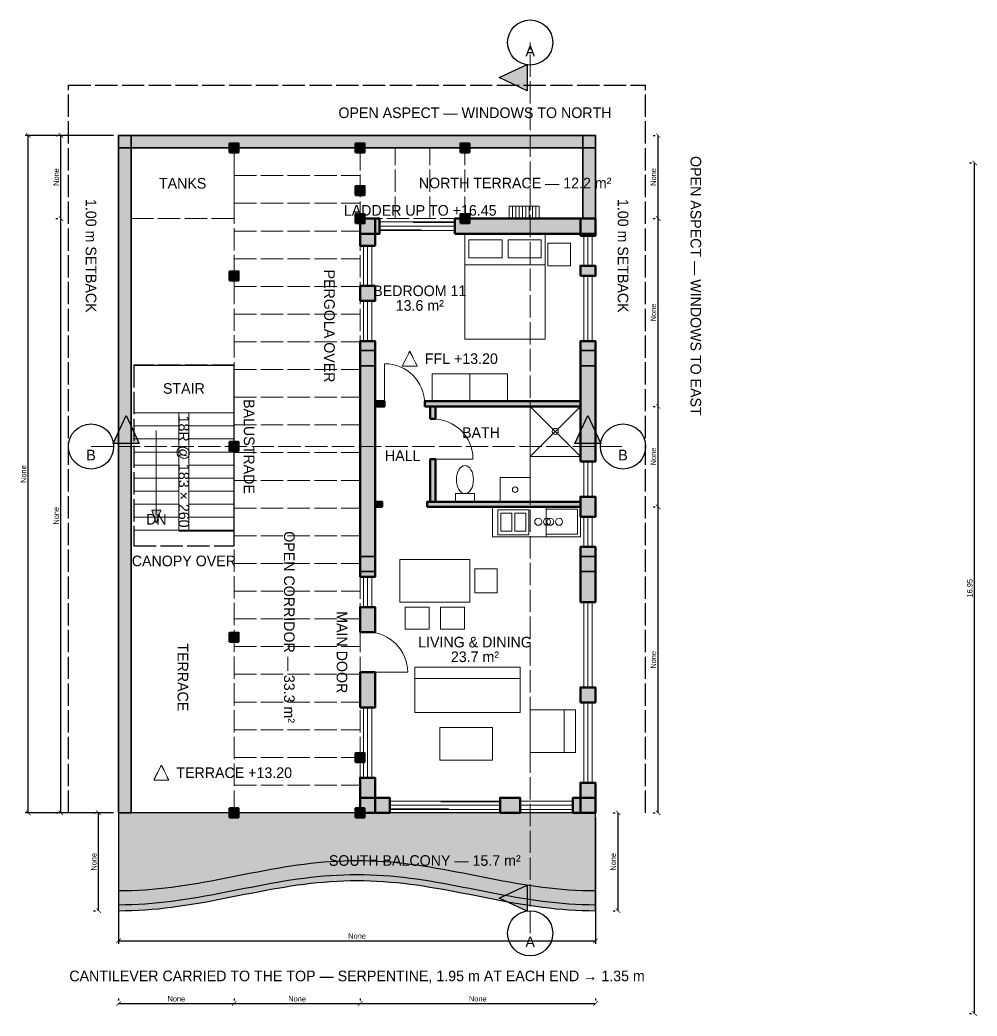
# Model space of a CAD drawing. Header units: millimetres. Extents: x -3851 to 506847, y -6675 to 35120.
# Drawn here: x 160533 to 179604, y -550 to 19300 of the extents above; entities that cross this region are included whole.
import ezdxf
from ezdxf.enums import TextEntityAlignment as Align

# ---------------------------------------------------------------- set-up
doc = ezdxf.new("R2010")
doc.units = ezdxf.units.MM
doc.header["$LTSCALE"] = 20
doc.linetypes.add('DASHDOT', pattern=[3.556, 2.54, -0.508, 0, -0.508])
doc.linetypes.add('DASHED', pattern=[1.524, 1.27, -0.254])
for name, color, linetype, lineweight in [('A-ANNO-DIMS-04', 5, 'CONTINUOUS', 13), ('A-ANNO-DIMS-SEC', 5, 'CONTINUOUS', 13), ('A-ANNO-PATT-04', 8, 'CONTINUOUS', 9), ('A-ANNO-SYMB-04', 5, 'DASHED', 13), ('A-ANNO-TEXT-04', 7, 'CONTINUOUS', 13), ('A-DOOR-04', 3, 'CONTINUOUS', 18), ('A-EQPM-04', 6, 'CONTINUOUS', 13), ('A-FLOR-04', 7, 'CONTINUOUS', 25), ('A-FLOR-OVER-04', 7, 'CONTINUOUS', 25), ('A-FLOR-STRS-04', 2, 'CONTINUOUS', 18), ('A-FURN-04', 6, 'CONTINUOUS', 13), ('A-GLAZ-04', 4, 'CONTINUOUS', 18), ('A-WALL-04', 7, 'CONTINUOUS', 50), ('A-WALL-PATT-04', 7, 'CONTINUOUS', 9), ('A-WALL-PRHT-04', 9, 'CONTINUOUS', 35), ('G-ANNO-BNDY-04', 1, 'DASHDOT', 25), ('L-SITE-04', 3, 'CONTINUOUS', 18), ('S-COLS-04', 7, 'CONTINUOUS', 35)]:
    doc.layers.add(name, color=color, linetype=linetype, lineweight=lineweight)
doc.dimstyles.new('ARCH', dxfattribs={"dimtxt": 2.2, "dimasz": 1.8, "dimexe": 1.2, "dimexo": 2, "dimgap": 0.8, "dimtad": 1, "dimlfac": 0.001, "dimblk": 'ARCHTICK', "dimcen": 2.5, "dimazin": 3, "dimtfac": 1, "dimtmove": 0, "dimatfit": 3})

# ---------------------------------------------------------------- blocks, each defined once
blk = doc.blocks.new('_ARCHTICK')
at = {"color": 0, "linetype": 'BYBLOCK', "const_width": 0.15}
blk.add_lwpolyline([(-0.5, -0.5), (0.5, 0.5)], dxfattribs=at)

msp = doc.modelspace()

# ---------------------------------------------------------------- hatches: boundary and pattern name
at = {"layer": 'A-ANNO-PATT-04'}
for points in [[(170080, 18150), (170640, 18410), (170640, 17890)], [(162650, 11420), (162910, 10860), (162390, 10860)], [(171850, 11420), (172110, 10860), (171590, 10860)], [(163250, 9270), (163160, 9530), (163340, 9530)], [(162500, 3500), (162500, 1550), (162631.944, 1551.142), (162763.889, 1554.558), (162895.833, 1560.222), (163027.778, 1568.092), (163159.722, 1578.108), (163291.667, 1590.192), (163423.611, 1604.254), (163555.556, 1620.187), (163687.5, 1637.868), (163819.444, 1657.164), (163951.389, 1677.927), (164083.333, 1700), (164215.278, 1723.215), (164347.222, 1747.394), (164479.167, 1772.354), (164611.111, 1797.906), (164743.056, 1823.853), (164875, 1850), (165006.944, 1876.147), (165138.889, 1902.094), (165270.833, 1927.646), (165402.778, 1952.606), (165534.722, 1976.785), (165666.667, 2000), (165798.611, 2022.073), (165930.556, 2042.836), (166062.5, 2062.132), (166194.444, 2079.813), (166326.389, 2095.746), (166458.333, 2109.808), (166590.278, 2121.892), (166722.222, 2131.908), (166854.167, 2139.778), (166986.111, 2145.442), (167118.056, 2148.858), (167250, 2150), (167381.944, 2148.858), (167513.889, 2145.442), (167645.833, 2139.778), (167777.778, 2131.908), (167909.722, 2121.892), (168041.667, 2109.808), (168173.611, 2095.746), (168305.556, 2079.813), (168437.5, 2062.132), (168569.444, 2042.836), (168701.389, 2022.073), (168833.333, 2000), (168965.278, 1976.785), (169097.222, 1952.606), (169229.167, 1927.646), (169361.111, 1902.094), (169493.056, 1876.147), (169625, 1850), (169756.944, 1823.853), (169888.889, 1797.906), (170020.833, 1772.354), (170152.778, 1747.394), (170284.722, 1723.215), (170416.667, 1700), (170548.611, 1677.927), (170680.556, 1657.164), (170812.5, 1637.868), (170944.444, 1620.187), (171076.389, 1604.254), (171208.333, 1590.192), (171340.278, 1578.108), (171472.222, 1568.092), (171604.167, 1560.222), (171736.111, 1554.558), (171868.056, 1551.142), (172000, 1550), (172000, 3500)], [(170080, 1800), (170640, 2060), (170640, 1540)]]:
    msp.add_hatch(color=7, dxfattribs=at).paths.add_polyline_path(points)
at = {"layer": 'A-WALL-PATT-04'}
for points in [[(162500, 3500), (162750, 3500), (162750, 17000), (162500, 17000)], [(162500, 16750), (172000, 16750), (172000, 17000), (162500, 17000)], [(171750, 15340), (172000, 15340), (172000, 17000), (171750, 17000)], [(164710, 16660), (164890, 16660), (164890, 16840), (164710, 16840)], [(167220, 16660), (167400, 16660), (167400, 16840), (167220, 16840)], [(167220, 16660), (167400, 16660), (167400, 16840), (167220, 16840)], [(169310, 16660), (169490, 16660), (169490, 16840), (169310, 16840)], [(167220, 15810), (167400, 15810), (167400, 15990), (167220, 15990)], [(167220, 15250), (167400, 15250), (167400, 15430), (167220, 15430)], [(167310, 14800), (167610, 14800), (167610, 15340), (167310, 15340)], [(167310, 15040), (167700, 15040), (167700, 15340), (167310, 15340)], [(169200, 15040), (172000, 15040), (172000, 15340), (169200, 15340)], [(169310, 15250), (169490, 15250), (169490, 15430), (169310, 15430)], [(171700, 15000), (172000, 15000), (172000, 15340), (171700, 15340)], [(171700, 14200), (172000, 14200), (172000, 14400), (171700, 14400)], [(164710, 14110), (164890, 14110), (164890, 14290), (164710, 14290)], [(167310, 13700), (167610, 13700), (167610, 14000), (167310, 14000)], [(167310, 8200), (167610, 8200), (167610, 12900), (167310, 12900)], [(171700, 10500), (172000, 10500), (172000, 12900), (171700, 12900)], [(167610, 11600), (167800, 11600), (167800, 11700), (167610, 11700)], [(168600, 11600), (171700, 11600), (171700, 11700), (168600, 11700)], [(168710, 11350), (168810, 11350), (168810, 11600), (168710, 11600)], [(164710, 10710), (164890, 10710), (164890, 10890), (164710, 10890)], [(168710, 9700), (168810, 9700), (168810, 10550), (168710, 10550)], [(171700, 9400), (172000, 9400), (172000, 9800), (171700, 9800)], [(167610, 9600), (167750, 9600), (167750, 9700), (167610, 9700)], [(168650, 9600), (171700, 9600), (171700, 9700), (168650, 9700)], [(171700, 7700), (172000, 7700), (172000, 8800), (171700, 8800)], [(167310, 7100), (167610, 7100), (167610, 7600), (167310, 7600)], [(164710, 6910), (164890, 6910), (164890, 7090), (164710, 7090)], [(167310, 5600), (167610, 5600), (167610, 6300), (167310, 6300)], [(171700, 5700), (172000, 5700), (172000, 6000), (171700, 6000)], [(167220, 4510), (167400, 4510), (167400, 4690), (167220, 4690)], [(167310, 3500), (167610, 3500), (167610, 4200), (167310, 4200)], [(171700, 3500), (172000, 3500), (172000, 4100), (171700, 4100)], [(167310, 3500), (167900, 3500), (167900, 3800), (167310, 3800)], [(170100, 3500), (170500, 3500), (170500, 3800), (170100, 3800)], [(171550, 3500), (172000, 3500), (172000, 3800), (171550, 3800)], [(164710, 3410), (164890, 3410), (164890, 3590), (164710, 3590)], [(167220, 3410), (167400, 3410), (167400, 3590), (167220, 3590)]]:
    msp.add_hatch(color=7, dxfattribs=at).paths.add_polyline_path(points)

# ---------------------------------------------------------------- linework, layer by layer
at = {"layer": 'A-ANNO-SYMB-04', "linetype": 'DASHED', "ltscale": 17.5}
for p, q in [((170700, 1100), (170700, 18850)), ((161950, 10800), (172550, 10800))]:
    msp.add_line(p, q, dxfattribs=at)
at = {"layer": 'A-ANNO-SYMB-04'}
for points in [[(168300, 12700), (168150, 12400), (168450, 12400)], [(163350, 4450), (163200, 4150), (163500, 4150)]]:
    msp.add_lwpolyline(points, close=True, dxfattribs=at)
at = {"layer": 'A-DOOR-04'}
for p, q in [((167800, 11650), (167800, 12450)), ((167800, 11600), (167800, 11700)), ((168600, 11600), (168600, 11700)), ((168710, 11350), (168810, 11350)), ((168710, 10550), (168810, 10550)), ((168760, 10550), (169560, 10550)), ((167750, 9600), (167750, 9700)), ((168650, 9600), (168650, 9700)), ((167310, 7100), (167610, 7100)), ((167310, 6300), (167610, 6300)), ((167460, 6300), (168260, 6300))]:
    msp.add_line(p, q, dxfattribs=at)
for centre in [(167800, 11650), (168760, 10550), (167460, 6300)]:
    msp.add_arc(centre, 800, 0, 90, dxfattribs=at)
at = {"layer": 'A-EQPM-04'}
for p, q in [((170700, 10600), (171700, 11600)), ((171700, 10600), (170700, 11600))]:
    msp.add_line(p, q, dxfattribs=at)
for points in [[(170700, 10600), (171700, 10600), (171700, 11600), (170700, 11600)], [(170100, 9700), (170700, 9700), (170700, 10180), (170100, 10180)], [(169210, 9700), (169590, 9700), (169590, 9860), (169210, 9860)], [(170055, 9040), (170675, 9040), (170675, 9540), (170055, 9540)], [(170115, 9110), (170335, 9110), (170335, 9470), (170115, 9470)], [(170395, 9110), (170615, 9110), (170615, 9470), (170395, 9470)]]:
    msp.add_lwpolyline(points, close=True, dxfattribs=at)
for centre, radius in [((171200, 11100), 60), ((170400, 9940), 55)]:
    msp.add_circle(centre, radius, dxfattribs=at)
msp.add_ellipse((169400, 10140), major_axis=(0, 280), ratio=0.607142857, dxfattribs=at)
at = {"layer": 'A-FLOR-04'}
for p, q in [((162800, 12420), (164800, 12420)), ((164800, 9120), (164800, 12420)), ((163700, 9120), (164800, 9120))]:
    msp.add_line(p, q, dxfattribs=at)
for points in [[(170080, 18150), (170640, 18410), (170640, 17890)], [(162650, 11420), (162910, 10860), (162390, 10860)], [(171850, 11420), (172110, 10860), (171590, 10860)], [(162500, 3500), (162500, 1550), (162631.944, 1551.142), (162763.889, 1554.558), (162895.833, 1560.222), (163027.778, 1568.092), (163159.722, 1578.108), (163291.667, 1590.192), (163423.611, 1604.254), (163555.556, 1620.187), (163687.5, 1637.868), (163819.444, 1657.164), (163951.389, 1677.927), (164083.333, 1700), (164215.278, 1723.215), (164347.222, 1747.394), (164479.167, 1772.354), (164611.111, 1797.906), (164743.056, 1823.853), (164875, 1850), (165006.944, 1876.147), (165138.889, 1902.094), (165270.833, 1927.646), (165402.778, 1952.606), (165534.722, 1976.785), (165666.667, 2000), (165798.611, 2022.073), (165930.556, 2042.836), (166062.5, 2062.132), (166194.444, 2079.813), (166326.389, 2095.746), (166458.333, 2109.808), (166590.278, 2121.892), (166722.222, 2131.908), (166854.167, 2139.778), (166986.111, 2145.442), (167118.056, 2148.858), (167250, 2150), (167381.944, 2148.858), (167513.889, 2145.442), (167645.833, 2139.778), (167777.778, 2131.908), (167909.722, 2121.892), (168041.667, 2109.808), (168173.611, 2095.746), (168305.556, 2079.813), (168437.5, 2062.132), (168569.444, 2042.836), (168701.389, 2022.073), (168833.333, 2000), (168965.278, 1976.785), (169097.222, 1952.606), (169229.167, 1927.646), (169361.111, 1902.094), (169493.056, 1876.147), (169625, 1850), (169756.944, 1823.853), (169888.889, 1797.906), (170020.833, 1772.354), (170152.778, 1747.394), (170284.722, 1723.215), (170416.667, 1700), (170548.611, 1677.927), (170680.556, 1657.164), (170812.5, 1637.868), (170944.444, 1620.187), (171076.389, 1604.254), (171208.333, 1590.192), (171340.278, 1578.108), (171472.222, 1568.092), (171604.167, 1560.222), (171736.111, 1554.558), (171868.056, 1551.142), (172000, 1550), (172000, 3500)], [(170080, 1800), (170640, 2060), (170640, 1540)]]:
    msp.add_lwpolyline(points, close=True, dxfattribs=at)
at = {"layer": 'A-FLOR-04', "linetype": 'DASHED', "ltscale": 17.5}
msp.add_lwpolyline([(162500, 1950), (162631.944, 1951.142), (162763.889, 1954.558), (162895.833, 1960.222), (163027.778, 1968.092), (163159.722, 1978.108), (163291.667, 1990.192), (163423.611, 2004.254), (163555.556, 2020.187), (163687.5, 2037.868), (163819.444, 2057.164), (163951.389, 2077.927), (164083.333, 2100), (164215.278, 2123.215), (164347.222, 2147.394), (164479.167, 2172.354), (164611.111, 2197.906), (164743.056, 2223.853), (164875, 2250), (165006.944, 2276.147), (165138.889, 2302.094), (165270.833, 2327.646), (165402.778, 2352.606), (165534.722, 2376.785), (165666.667, 2400), (165798.611, 2422.073), (165930.556, 2442.836), (166062.5, 2462.132), (166194.444, 2479.813), (166326.389, 2495.746), (166458.333, 2509.808), (166590.278, 2521.892), (166722.222, 2531.908), (166854.167, 2539.778), (166986.111, 2545.442), (167118.056, 2548.858), (167250, 2550), (167381.944, 2548.858), (167513.889, 2545.442), (167645.833, 2539.778), (167777.778, 2531.908), (167909.722, 2521.892), (168041.667, 2509.808), (168173.611, 2495.746), (168305.556, 2479.813), (168437.5, 2462.132), (168569.444, 2442.836), (168701.389, 2422.073), (168833.333, 2400), (168965.278, 2376.785), (169097.222, 2352.606), (169229.167, 2327.646), (169361.111, 2302.094), (169493.056, 2276.147), (169625, 2250), (169756.944, 2223.853), (169888.889, 2197.906), (170020.833, 2172.354), (170152.778, 2147.394), (170284.722, 2123.215), (170416.667, 2100), (170548.611, 2077.927), (170680.556, 2057.164), (170812.5, 2037.868), (170944.444, 2020.187), (171076.389, 2004.254), (171208.333, 1990.192), (171340.278, 1978.108), (171472.222, 1968.092), (171604.167, 1960.222), (171736.111, 1954.558), (171868.056, 1951.142), (172000, 1950)], dxfattribs=at)
at = {"layer": 'A-FLOR-04'}
for points in [[(162500, 1670), (162631.944, 1671.142), (162763.889, 1674.558), (162895.833, 1680.222), (163027.778, 1688.092), (163159.722, 1698.108), (163291.667, 1710.192), (163423.611, 1724.254), (163555.556, 1740.187), (163687.5, 1757.868), (163819.444, 1777.164), (163951.389, 1797.927), (164083.333, 1820), (164215.278, 1843.215), (164347.222, 1867.394), (164479.167, 1892.354), (164611.111, 1917.906), (164743.056, 1943.853), (164875, 1970), (165006.944, 1996.147), (165138.889, 2022.094), (165270.833, 2047.646), (165402.778, 2072.606), (165534.722, 2096.785), (165666.667, 2120), (165798.611, 2142.073), (165930.556, 2162.836), (166062.5, 2182.132), (166194.444, 2199.813), (166326.389, 2215.746), (166458.333, 2229.808), (166590.278, 2241.892), (166722.222, 2251.908), (166854.167, 2259.778), (166986.111, 2265.442), (167118.056, 2268.858), (167250, 2270), (167381.944, 2268.858), (167513.889, 2265.442), (167645.833, 2259.778), (167777.778, 2251.908), (167909.722, 2241.892), (168041.667, 2229.808), (168173.611, 2215.746), (168305.556, 2199.813), (168437.5, 2182.132), (168569.444, 2162.836), (168701.389, 2142.073), (168833.333, 2120), (168965.278, 2096.785), (169097.222, 2072.606), (169229.167, 2047.646), (169361.111, 2022.094), (169493.056, 1996.147), (169625, 1970), (169756.944, 1943.853), (169888.889, 1917.906), (170020.833, 1892.354), (170152.778, 1867.394), (170284.722, 1843.215), (170416.667, 1820), (170548.611, 1797.927), (170680.556, 1777.164), (170812.5, 1757.868), (170944.444, 1740.187), (171076.389, 1724.254), (171208.333, 1710.192), (171340.278, 1698.108), (171472.222, 1688.092), (171604.167, 1680.222), (171736.111, 1674.558), (171868.056, 1671.142), (172000, 1670)], [(162500, 1550), (162631.944, 1551.142), (162763.889, 1554.558), (162895.833, 1560.222), (163027.778, 1568.092), (163159.722, 1578.108), (163291.667, 1590.192), (163423.611, 1604.254), (163555.556, 1620.187), (163687.5, 1637.868), (163819.444, 1657.164), (163951.389, 1677.927), (164083.333, 1700), (164215.278, 1723.215), (164347.222, 1747.394), (164479.167, 1772.354), (164611.111, 1797.906), (164743.056, 1823.853), (164875, 1850), (165006.944, 1876.147), (165138.889, 1902.094), (165270.833, 1927.646), (165402.778, 1952.606), (165534.722, 1976.785), (165666.667, 2000), (165798.611, 2022.073), (165930.556, 2042.836), (166062.5, 2062.132), (166194.444, 2079.813), (166326.389, 2095.746), (166458.333, 2109.808), (166590.278, 2121.892), (166722.222, 2131.908), (166854.167, 2139.778), (166986.111, 2145.442), (167118.056, 2148.858), (167250, 2150), (167381.944, 2148.858), (167513.889, 2145.442), (167645.833, 2139.778), (167777.778, 2131.908), (167909.722, 2121.892), (168041.667, 2109.808), (168173.611, 2095.746), (168305.556, 2079.813), (168437.5, 2062.132), (168569.444, 2042.836), (168701.389, 2022.073), (168833.333, 2000), (168965.278, 1976.785), (169097.222, 1952.606), (169229.167, 1927.646), (169361.111, 1902.094), (169493.056, 1876.147), (169625, 1850), (169756.944, 1823.853), (169888.889, 1797.906), (170020.833, 1772.354), (170152.778, 1747.394), (170284.722, 1723.215), (170416.667, 1700), (170548.611, 1677.927), (170680.556, 1657.164), (170812.5, 1637.868), (170944.444, 1620.187), (171076.389, 1604.254), (171208.333, 1590.192), (171340.278, 1578.108), (171472.222, 1568.092), (171604.167, 1560.222), (171736.111, 1554.558), (171868.056, 1551.142), (172000, 1550)]]:
    msp.add_lwpolyline(points, dxfattribs=at)
for centre in [(170700, 18850), (161950, 10800), (172550, 10800), (170700, 1100)]:
    msp.add_circle(centre, 450, dxfattribs=at)
at = {"layer": 'A-FLOR-OVER-04', "linetype": 'DASHED', "ltscale": 17.5}
msp.add_lwpolyline([(162800, 8820), (164800, 8820), (164800, 12420), (162800, 12420)], close=True, dxfattribs=at)
at = {"layer": 'A-FLOR-STRS-04'}
for p, q in [((170346.667, 15340), (170346.667, 15590)), ((170413.333, 15340), (170413.333, 15590)), ((170480, 15340), (170480, 15590)), ((170546.667, 15340), (170546.667, 15590)), ((170613.333, 15340), (170613.333, 15590)), ((170680, 15340), (170680, 15590)), ((170746.667, 15340), (170746.667, 15590)), ((170813.333, 15340), (170813.333, 15590)), ((162800, 11470), (164800, 11470)), ((162800, 11470), (163700, 11470)), ((163700, 9130), (163700, 11470)), ((163900, 11470), (164800, 11470)), ((163900, 9130), (163900, 11470)), ((162800, 11210), (163700, 11210)), ((163250, 11120), (163250, 9430)), ((163900, 11210), (164800, 11210)), ((162800, 10950), (163700, 10950)), ((163900, 10950), (164800, 10950)), ((162800, 10690), (163700, 10690)), ((163900, 10690), (164800, 10690)), ((162800, 10430), (163700, 10430)), ((163900, 10430), (164800, 10430)), ((162800, 10170), (163700, 10170)), ((163900, 10170), (164800, 10170)), ((162800, 9910), (163700, 9910)), ((163900, 9910), (164800, 9910)), ((162800, 9650), (163700, 9650)), ((163900, 9650), (164800, 9650)), ((162800, 9390), (163700, 9390)), ((163900, 9390), (164800, 9390)), ((162800, 9130), (163700, 9130)), ((163900, 9130), (164800, 9130))]:
    msp.add_line(p, q, dxfattribs=at)
for points in [[(170280, 15340), (170880, 15340), (170880, 15590), (170280, 15590)], [(163700, 9130), (163900, 9130), (163900, 11470), (163700, 11470)], [(163250, 9270), (163160, 9530), (163340, 9530)]]:
    msp.add_lwpolyline(points, close=True, dxfattribs=at)
at = {"layer": 'A-FURN-04'}
for p, q in [((169400, 14420), (171000, 14420)), ((169500, 11700), (169500, 12250)), ((171020, 9000), (171020, 9600)), ((162500, 1550), (162500, 3500)), ((172000, 1550), (172000, 3500))]:
    msp.add_line(p, q, dxfattribs=at)
at = {"layer": 'A-FURN-04', "linetype": 'DASHED', "ltscale": 17.5}
msp.add_lwpolyline([(162750, 15340), (164800, 15340), (164800, 16750), (162750, 16750)], close=True, dxfattribs=at)
at = {"layer": 'A-FURN-04'}
for points in [[(169400, 12940), (171000, 12940), (171000, 15040), (169400, 15040)], [(169480, 14560), (170140, 14560), (170140, 14920), (169480, 14920)], [(170260, 14560), (170920, 14560), (170920, 14920), (170260, 14920)], [(171050, 14400), (171500, 14400), (171500, 14850), (171050, 14850)], [(168750, 11700), (170250, 11700), (170250, 12250), (168750, 12250)], [(169950, 9000), (171700, 9000), (171700, 9600), (169950, 9600)], [(171020, 9050), (171640, 9050), (171640, 9550), (171020, 9550)], [(168100, 7700), (169500, 7700), (169500, 8550), (168100, 8550)], [(169600, 7885), (170040, 7885), (170040, 8365), (169600, 8365)], [(168210, 7160), (168690, 7160), (168690, 7600), (168210, 7600)], [(168910, 7160), (169390, 7160), (169390, 7600), (168910, 7600)], [(168400, 5500), (170500, 5500), (170500, 6400), (168400, 6400)], [(168400, 6180), (170500, 6180), (170500, 6400), (168400, 6400)], [(170700, 4700), (171600, 4700), (171600, 5550), (170700, 5550)], [(171380, 4700), (171600, 4700), (171600, 5550), (171380, 5550)], [(168900, 4550), (169950, 4550), (169950, 5200), (168900, 5200)]]:
    msp.add_lwpolyline(points, close=True, dxfattribs=at)
for centre in [(170860, 9300), (171035, 9300), (171100, 9300), (171275, 9300)]:
    msp.add_circle(centre, 70, dxfattribs=at)
at = {"layer": 'A-GLAZ-04'}
for p, q in [((167700, 15040), (167700, 15340)), ((169200, 15040), (169200, 15340)), ((167700, 15274), (169200, 15274)), ((167700, 15190), (169200, 15190)), ((167700, 15118), (168530, 15118)), ((167700, 15106), (169200, 15106)), ((168370, 15262), (169200, 15262)), ((171700, 15000), (172000, 15000)), ((171766, 14400), (171766, 15000)), ((171850, 14400), (171850, 15000)), ((171934, 14400), (171934, 15000)), ((167310, 14800), (167610, 14800)), ((167376, 14000), (167376, 14800)), ((167460, 14000), (167460, 14800)), ((167544, 14000), (167544, 14800)), ((171700, 14400), (172000, 14400)), ((171700, 14200), (172000, 14200)), ((171766, 12900), (171766, 14200)), ((171850, 12900), (171850, 14200)), ((171934, 12900), (171934, 14200)), ((167310, 14000), (167610, 14000)), ((167310, 13700), (167610, 13700)), ((167376, 12900), (167376, 13700)), ((167460, 12900), (167460, 13700)), ((167544, 12900), (167544, 13700)), ((167310, 12900), (167610, 12900)), ((171700, 12900), (172000, 12900)), ((171700, 10500), (172000, 10500)), ((171766, 9800), (171766, 10500)), ((171850, 9800), (171850, 10500)), ((171934, 9800), (171934, 10500)), ((171700, 9800), (172000, 9800)), ((171700, 9400), (172000, 9400)), ((171766, 8800), (171766, 9400)), ((171850, 8800), (171850, 9400)), ((171934, 8800), (171934, 9400)), ((171700, 8800), (172000, 8800)), ((167310, 8200), (167610, 8200)), ((167376, 7600), (167376, 8200)), ((167460, 7600), (167460, 8200)), ((167544, 7600), (167544, 8200)), ((167310, 7600), (167610, 7600)), ((171700, 7700), (172000, 7700)), ((171766, 6000), (171766, 7700)), ((171850, 6000), (171850, 7700)), ((171934, 6000), (171934, 7700)), ((171700, 6000), (172000, 6000)), ((167310, 5600), (167610, 5600)), ((167376, 4200), (167376, 5600)), ((167460, 4200), (167460, 5600)), ((167544, 4200), (167544, 5600)), ((171700, 5700), (172000, 5700)), ((171766, 4100), (171766, 5700)), ((171850, 4100), (171850, 5700)), ((171934, 4100), (171934, 5700)), ((167310, 4200), (167610, 4200)), ((171700, 4100), (172000, 4100)), ((167900, 3500), (167900, 3800)), ((170100, 3500), (170100, 3800)), ((170500, 3500), (170500, 3800)), ((171550, 3500), (171550, 3800)), ((167900, 3734), (170100, 3734)), ((167900, 3650), (170100, 3650)), ((167900, 3578), (169080, 3578)), ((168920, 3722), (170100, 3722)), ((170500, 3734), (171550, 3734)), ((170500, 3650), (171550, 3650)), ((167900, 3566), (170100, 3566)), ((170500, 3566), (171550, 3566))]:
    msp.add_line(p, q, dxfattribs=at)
at = {"layer": 'A-WALL-04'}
for points in [[(164710, 16660), (164890, 16660), (164890, 16840), (164710, 16840)], [(167220, 16660), (167400, 16660), (167400, 16840), (167220, 16840)], [(167220, 16660), (167400, 16660), (167400, 16840), (167220, 16840)], [(169310, 16660), (169490, 16660), (169490, 16840), (169310, 16840)], [(167220, 15810), (167400, 15810), (167400, 15990), (167220, 15990)], [(167220, 15250), (167400, 15250), (167400, 15430), (167220, 15430)], [(167310, 14800), (167610, 14800), (167610, 15340), (167310, 15340)], [(167310, 15040), (167700, 15040), (167700, 15340), (167310, 15340)], [(169200, 15040), (172000, 15040), (172000, 15340), (169200, 15340)], [(169310, 15250), (169490, 15250), (169490, 15430), (169310, 15430)], [(171700, 15000), (172000, 15000), (172000, 15340), (171700, 15340)], [(171700, 14200), (172000, 14200), (172000, 14400), (171700, 14400)], [(164710, 14110), (164890, 14110), (164890, 14290), (164710, 14290)], [(167310, 13700), (167610, 13700), (167610, 14000), (167310, 14000)], [(167310, 8200), (167610, 8200), (167610, 12900), (167310, 12900)], [(171700, 10500), (172000, 10500), (172000, 12900), (171700, 12900)], [(167610, 11600), (167800, 11600), (167800, 11700), (167610, 11700)], [(168600, 11600), (171700, 11600), (171700, 11700), (168600, 11700)], [(168710, 11350), (168810, 11350), (168810, 11600), (168710, 11600)], [(164710, 10710), (164890, 10710), (164890, 10890), (164710, 10890)], [(168710, 9700), (168810, 9700), (168810, 10550), (168710, 10550)], [(171700, 9400), (172000, 9400), (172000, 9800), (171700, 9800)], [(167610, 9600), (167750, 9600), (167750, 9700), (167610, 9700)], [(168650, 9600), (171700, 9600), (171700, 9700), (168650, 9700)], [(171700, 7700), (172000, 7700), (172000, 8800), (171700, 8800)], [(167310, 7100), (167610, 7100), (167610, 7600), (167310, 7600)], [(164710, 6910), (164890, 6910), (164890, 7090), (164710, 7090)], [(167310, 5600), (167610, 5600), (167610, 6300), (167310, 6300)], [(171700, 5700), (172000, 5700), (172000, 6000), (171700, 6000)], [(167220, 4510), (167400, 4510), (167400, 4690), (167220, 4690)], [(167310, 3500), (167610, 3500), (167610, 4200), (167310, 4200)], [(171700, 3500), (172000, 3500), (172000, 4100), (171700, 4100)], [(167310, 3500), (167900, 3500), (167900, 3800), (167310, 3800)], [(170100, 3500), (170500, 3500), (170500, 3800), (170100, 3800)], [(171550, 3500), (172000, 3500), (172000, 3800), (171550, 3800)], [(164710, 3410), (164890, 3410), (164890, 3590), (164710, 3590)], [(167220, 3410), (167400, 3410), (167400, 3590), (167220, 3590)]]:
    msp.add_lwpolyline(points, close=True, dxfattribs=at)
at = {"layer": 'A-WALL-PRHT-04'}
for points in [[(162500, 3500), (162750, 3500), (162750, 17000), (162500, 17000)], [(162500, 16750), (172000, 16750), (172000, 17000), (162500, 17000)], [(171750, 15340), (172000, 15340), (172000, 17000), (171750, 17000)]]:
    msp.add_lwpolyline(points, close=True, dxfattribs=at)
at = {"layer": 'G-ANNO-BNDY-04', "linetype": 'DASHED', "ltscale": 17.5}
for p, q in [((161500, 3500), (161500, 18000)), ((161500, 18000), (173000, 18000)), ((173000, 3500), (173000, 18000))]:
    msp.add_line(p, q, dxfattribs=at)
at = {"layer": 'L-SITE-04', "linetype": 'DASHED', "ltscale": 17.5}
for p, q in [((168006.667, 15340), (168006.667, 16750)), ((168703.333, 15340), (168703.333, 16750)), ((164800, 16197.917), (167310, 16197.917)), ((164800, 15645.833), (167310, 15645.833)), ((164800, 15093.75), (167310, 15093.75)), ((164800, 14541.667), (167310, 14541.667)), ((164800, 13989.583), (167310, 13989.583)), ((164800, 13437.5), (167310, 13437.5)), ((164800, 12885.417), (167310, 12885.417)), ((164800, 12333.333), (167310, 12333.333)), ((164800, 11781.25), (167310, 11781.25)), ((164800, 11229.167), (167310, 11229.167)), ((164800, 10677.083), (167310, 10677.083)), ((164800, 10125), (167310, 10125)), ((164800, 9572.917), (167310, 9572.917)), ((164800, 9020.833), (167310, 9020.833)), ((164800, 8468.75), (167310, 8468.75)), ((164800, 7916.667), (167310, 7916.667)), ((164800, 7364.583), (167310, 7364.583)), ((164800, 6812.5), (167310, 6812.5)), ((164800, 6260.417), (167310, 6260.417)), ((164800, 5708.333), (167310, 5708.333)), ((164800, 5156.25), (167310, 5156.25)), ((164800, 4604.167), (167310, 4604.167)), ((164800, 4052.083), (167310, 4052.083))]:
    msp.add_line(p, q, dxfattribs=at)
for points in [[(164800, 3500), (167310, 3500), (167310, 16750), (164800, 16750)], [(167310, 15340), (169400, 15340), (169400, 16750), (167310, 16750)]]:
    msp.add_lwpolyline(points, close=True, dxfattribs=at)
at = {"layer": 'S-COLS-04'}
for points in [[(167310, 12410), (167610, 12410), (167610, 12710), (167310, 12710)], [(171700, 12410), (172000, 12410), (172000, 12710), (171700, 12710)], [(167310, 8310), (167610, 8310), (167610, 8610), (167310, 8610)], [(171700, 8310), (172000, 8310), (172000, 8610), (171700, 8610)]]:
    msp.add_lwpolyline(points, close=True, dxfattribs=at)

# ---------------------------------------------------------------- texts
at = {"layer": 'A-ANNO-TEXT-04'}
for s, height, p in [('A', 211.667, (170700, 18680)), ('OPEN ASPECT — WINDOWS TO NORTH', 211.66667, (169600, 17450)), ('TANKS', 211.6667, (163775, 16045)), ('NORTH TERRACE — 12.2 m²', 211.66667, (170400, 16050)), ('BEDROOM 11', 211.6667, (168500, 13902.235)), ('13.6 m²', 211.6667, (168500, 13610.135)), ('STAIR', 211.6667, (163800, 11956.185)), ('BATH', 211.6667, (169720, 11076.185)), ('B', 211.667, (161950, 10630)), ('HALL', 211.6667, (168160, 10616.185)), ('B', 211.667, (172550, 10630)), ('CANOPY OVER', 211.66667, (163800, 8520)), ('LIVING & DINING', 211.66667, (169600, 6902.235)), ('23.7 m²', 211.6667, (169600, 6610.135)), ('SOUTH BALCONY — 15.7 m²', 211.66667, (168600, 2550)), ('A', 211.667, (170700, 930)), ('CANTILEVER CARRIED TO THE TOP — SERPENTINE, 1.95 m AT EACH END → 1.35 m', 211.66667, (167250, 250))]:
    msp.add_text(s, height=height, dxfattribs=at).set_placement(p, align=Align.MIDDLE_CENTER)
for s, height, p in [('OPEN ASPECT — WINDOWS TO EAST', 211.66667, (174000, 14000)), ('1.00 m SETBACK', 211.66667, (161950, 14600)), ('1.00 m SETBACK', 211.66667, (172550, 14600)), ('PERGOLA OVER', 211.66667, (166700, 13200)), ('BALUSTRADE', 211.6667, (165100, 10800)), ('OPEN CORRIDOR — 33.3 m²', 211.66667, (165900, 7200)), ('MAIN DOOR', 211.6667, (166950, 6700)), ('TERRACE', 211.6667, (163780, 6200))]:
    msp.add_text(s, height=height, rotation=-90, dxfattribs=at).set_placement(p, align=Align.MIDDLE_CENTER)
msp.add_text('LADDER UP TO +16.45', height=211.66667, dxfattribs=at).set_placement((170030, 15505), align=Align.MIDDLE_RIGHT)
for s, height, p in [('FFL +13.20', 211.6667, (168600, 12550)), ('TERRACE +13.20', 211.66667, (163650, 4300))]:
    msp.add_text(s, height=height, dxfattribs=at).set_placement(p, align=Align.MIDDLE_LEFT)
at = {"layer": 'A-FLOR-STRS-04'}
msp.add_text('18R @ 183 × 260', height=211.66667, rotation=-90, dxfattribs=at).set_placement((163800, 10300), align=Align.MIDDLE_CENTER)
msp.add_text('DN', height=211.6667, dxfattribs=at).set_placement((163250, 9350), align=Align.MIDDLE_CENTER)

# ---------------------------------------------------------------- dimensions: what is measured, and where the dimension line sits
at = {"layer": 'A-ANNO-DIMS-04'}
for base, p1, p2 in [((160700, 3500), (162500, 3500), (162500, 17000)), ((161350, 15340), (161350, 15340), (161350, 17000)), ((173250, 15340), (173250, 15340), (173250, 17000)), ((161350, 3500), (161350, 3500), (161350, 15340)), ((173250, 11600), (173250, 11600), (173250, 15340)), ((173250, 9600), (173250, 9600), (173250, 11600)), ((173250, 3500), (173250, 3500), (173250, 9600)), ((162100, 1550), (162100, 1550), (162100, 3500)), ((172450, 1550), (172450, 1550), (172450, 3500))]:
    msp.add_linear_dim(base=base, p1=p1, p2=p2, angle=90, text='None', dimstyle='ARCH', override={"dimscale": 50}, dxfattribs=at).render()
for base, p1, p2 in [((162500, 950), (162500, 3500), (172000, 3500)), ((162500, -300), (162500, -300), (164800, -300)), ((164800, -300), (164800, -300), (167310, -300)), ((167310, -300), (167310, -300), (172000, -300))]:
    msp.add_linear_dim(base=base, p1=p1, p2=p2, text='None', dimstyle='ARCH', override={"dimscale": 50}, dxfattribs=at).render()
at = {"layer": 'A-ANNO-DIMS-SEC'}
msp.add_linear_dim(base=(179554.224, -500), p1=(179554.224, -500), p2=(179554.224, 16450), angle=90, text='16.95', dimstyle='ARCH', override={"dimscale": 50}, dxfattribs=at).render()

doc.saveas('drawing.dxf')
